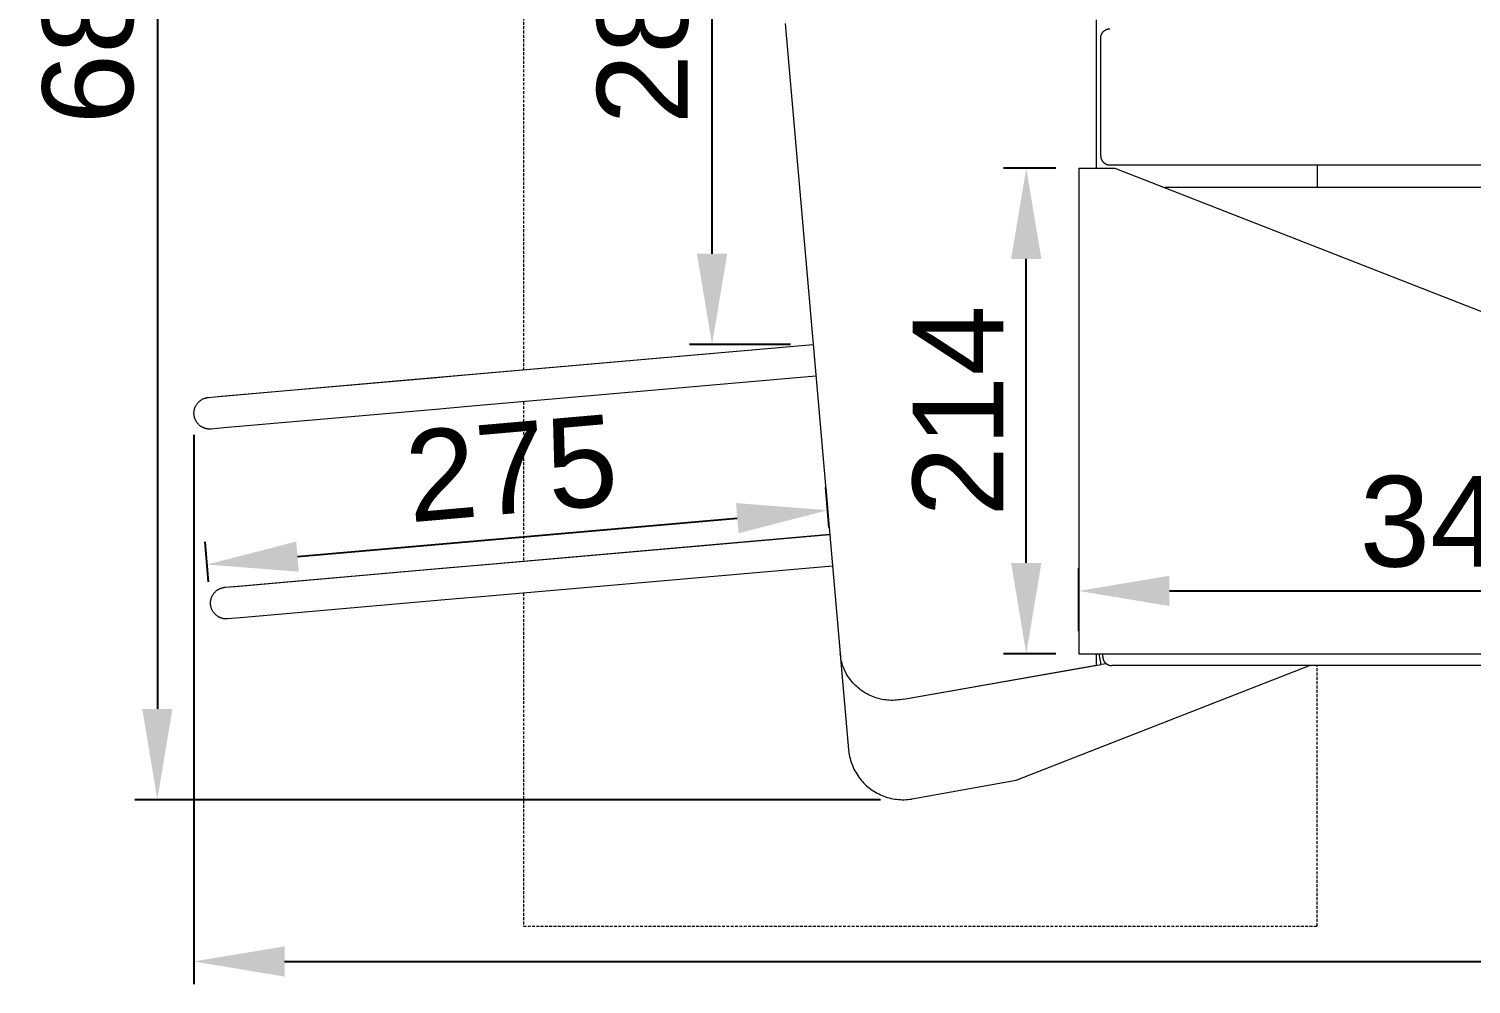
# Model space of a CAD drawing. Header units: millimetres. Extents: x -219 to 4970, y -9 to 3393.
# Drawn here: x -219 to 417, y 1219 to 1641 of the extents above; entities that cross this region are included whole.
import ezdxf

# ---------------------------------------------------------------- set-up
doc = ezdxf.new("R2010")
doc.units = ezdxf.units.MM
doc.linetypes.add('HIDDEN', pattern=[1.905, 1.27, -0.635])
for name, color, linetype, lineweight in [('ZANO_R', 7, 'Continuous', 0), ('ZANO_R_przerywana', 7, 'HIDDEN', 0), ('ZANO_W', 1, 'Continuous', 0)]:
    doc.layers.add(name, color=color, linetype=linetype, lineweight=lineweight)
doc.styles.add('Arial', font='arial.ttf')
doc.styles.get("Standard").update_dxf_attribs({"font": 'ARIALUNI.TTF'})
doc.dimstyles.new('pl i ang', dxfattribs={"dimtxt": 50, "dimasz": 50, "dimexe": 1.25, "dimexo": 0.625, "dimgap": 10, "dimtad": 1, "dimtoh": 1, "dimtxsty": 'Standard', "dimcen": 2.5, "dimclrd": 1, "dimclre": 1, "dimclrt": 1, "dimadec": 0, "dimazin": 0, "dimtfac": 1, "dimtmove": 0, "dimatfit": 3, "dimfxl": 1, "dimarcsym": 1})

# ---------------------------------------------------------------- blocks, each defined once
blk = doc.blocks.new('*D465')
at = {"layer": 'ZANO_W', "color": 1, "lineweight": -2}
for p, q in [((155.45, 1989.3), (-172.62, 1989.3)), ((-162.62, 1949.3), (-162.62, 1340.75)), ((156.28, 1300.75), (-172.62, 1300.75))]:
    blk.add_line(p, q, dxfattribs=at)
at = {"layer": 'ZANO_W', "color": 1}
for points in [[(-155.95, 1949.3), (-169.28, 1949.3), (-162.62, 1989.3)], [(-169.28, 1340.75), (-155.95, 1340.75), (-162.62, 1300.75)]]:
    blk.add_solid(points, dxfattribs=at)
at = {"layer": 'ZANO_W', "color": 1, "insert": (-193.04, 1645.02), "char_height": 40, "attachment_point": 5, "rotation": 90, "style": 'Arial'}
blk.add_mtext('689', dxfattribs=at)
blk = doc.blocks.new('*D468')
at = {"layer": 'ZANO_W', "color": 1, "lineweight": -2}
for p, q in [((116.58, 1788.63), (72, 1788.63)), ((82, 1541.38), (82, 1748.63)), ((116.59, 1501.38), (72, 1501.38))]:
    blk.add_line(p, q, dxfattribs=at)
at = {"layer": 'ZANO_W', "color": 1}
for points in [[(88.67, 1748.63), (75.33, 1748.63), (82, 1788.63)], [(75.33, 1541.38), (88.67, 1541.38), (82, 1501.38)]]:
    blk.add_solid(points, dxfattribs=at)
at = {"layer": 'ZANO_W', "color": 1, "insert": (51.58, 1645), "char_height": 40, "attachment_point": 5, "rotation": 90, "style": 'Arial'}
blk.add_mtext('287', dxfattribs=at)
blk = doc.blocks.new('*D472')
at = {"layer": 'ZANO_W', "color": 1, "lineweight": -2}
for p, q in [((-146.55, 1461.56), (-146.55, 1219.44)), ((3153.3, 1461.58), (3153.3, 1219.44)), ((-106.55, 1229.44), (3113.3, 1229.44))]:
    blk.add_line(p, q, dxfattribs=at)
at = {"layer": 'ZANO_W', "color": 1}
for points in [[(-106.55, 1236.1), (-106.55, 1222.77), (-146.55, 1229.44)], [(3113.3, 1222.77), (3113.3, 1236.1), (3153.3, 1229.44)]]:
    blk.add_solid(points, dxfattribs=at)
at = {"layer": 'ZANO_W', "color": 1, "insert": (1503.38, 1259.87), "char_height": 40, "attachment_point": 5, "style": 'Arial'}
blk.add_mtext('3300', dxfattribs=at)
blk = doc.blocks.new('*D473')
at = {"layer": 'ZANO_W', "color": 1, "lineweight": -2}
for p, q in [((133.65, 1420.7), (132.11, 1438.3)), ((-100.82, 1407.88), (93.13, 1424.85)), ((-140, 1396.76), (-141.54, 1414.36))]:
    blk.add_line(p, q, dxfattribs=at)
at = {"layer": 'ZANO_W', "color": 1}
for points in [[(93.71, 1418.21), (92.55, 1431.49), (132.98, 1428.34)], [(-101.41, 1414.52), (-100.24, 1401.24), (-140.67, 1404.4)]]:
    blk.add_solid(points, dxfattribs=at)
at = {"layer": 'ZANO_W', "color": 1, "insert": (-6.5, 1446.67), "char_height": 40, "attachment_point": 5, "rotation": 5, "style": 'Arial'}
blk.add_mtext('275', dxfattribs=at)
blk = doc.blocks.new('*D474')
at = {"layer": 'ZANO_W', "color": 1, "lineweight": -2}
for p, q in [((233.66, 1579.1), (210.55, 1579.1)), ((220.55, 1405.1), (220.55, 1539.1)), ((233.66, 1365.1), (210.55, 1365.1))]:
    blk.add_line(p, q, dxfattribs=at)
at = {"layer": 'ZANO_W', "color": 1}
for points in [[(227.22, 1539.1), (213.88, 1539.1), (220.55, 1579.1)], [(213.88, 1405.1), (227.22, 1405.1), (220.55, 1365.1)]]:
    blk.add_solid(points, dxfattribs=at)
at = {"layer": 'ZANO_W', "color": 1, "insert": (190.47, 1472.1), "char_height": 40, "attachment_point": 5, "rotation": 90, "style": 'Arial'}
blk.add_mtext('214', dxfattribs=at)
blk = doc.blocks.new('*D475')
at = {"layer": 'ZANO_W', "color": 1, "lineweight": -2}
for p, q in [((243.66, 1375.1), (243.66, 1402.77)), ((584.68, 1385.01), (584.68, 1402.77)), ((283.66, 1392.77), (544.68, 1392.77))]:
    blk.add_line(p, q, dxfattribs=at)
at = {"layer": 'ZANO_W', "color": 1}
for points in [[(283.66, 1399.44), (283.66, 1386.1), (243.66, 1392.77)], [(544.68, 1386.1), (544.68, 1399.44), (584.68, 1392.77)]]:
    blk.add_solid(points, dxfattribs=at)
at = {"layer": 'ZANO_W', "color": 1, "insert": (414.17, 1423.21), "char_height": 40, "attachment_point": 5, "style": 'Arial'}
blk.add_mtext('341', dxfattribs=at)

msp = doc.modelspace()

# ---------------------------------------------------------------- linework, layer by layer
at = {"layer": 'ZANO_R'}
for p, q in [((114.2, 1642.93), (138.51, 1365.16)), ((251.38, 1644.53), (251.38, 1579.1)), ((253.38, 1636.67), (253.39, 1636.8)), ((253.38, 1636.53), (253.38, 1636.67)), ((253.38, 1584.53), (253.38, 1636.53)), ((253.39, 1636.8), (253.4, 1636.94)), ((253.4, 1636.94), (253.41, 1637.07)), ((253.41, 1637.07), (253.44, 1637.21)), ((253.44, 1637.21), (253.46, 1637.34)), ((253.46, 1637.34), (253.49, 1637.48)), ((253.49, 1637.48), (253.53, 1637.61)), ((253.53, 1637.61), (253.56, 1637.74)), ((253.56, 1637.74), (253.61, 1637.87)), ((253.61, 1637.87), (253.66, 1638)), ((253.66, 1638), (253.71, 1638.12)), ((253.71, 1638.12), (253.77, 1638.25)), ((253.77, 1638.25), (253.83, 1638.37)), ((253.83, 1638.37), (253.89, 1638.49)), ((253.89, 1638.49), (253.96, 1638.61)), ((253.96, 1638.61), (254.03, 1638.72)), ((254.03, 1638.72), (254.11, 1638.84)), ((254.11, 1638.84), (254.19, 1638.95)), ((254.19, 1638.95), (254.27, 1639.05)), ((254.27, 1639.05), (254.36, 1639.16)), ((254.36, 1639.16), (254.45, 1639.26)), ((254.45, 1639.26), (254.55, 1639.36)), ((254.55, 1639.36), (254.65, 1639.45)), ((254.65, 1639.45), (254.75, 1639.54)), ((254.75, 1639.54), (254.85, 1639.63)), ((254.85, 1639.63), (254.96, 1639.72)), ((254.96, 1639.72), (255.07, 1639.8)), ((255.07, 1639.8), (255.18, 1639.87)), ((255.18, 1639.87), (255.3, 1639.95)), ((255.3, 1639.95), (255.42, 1640.02)), ((255.42, 1640.02), (255.54, 1640.08)), ((255.54, 1640.08), (255.66, 1640.14)), ((255.66, 1640.14), (255.78, 1640.2)), ((255.78, 1640.2), (255.91, 1640.25)), ((255.91, 1640.25), (256.04, 1640.3)), ((256.04, 1640.3), (256.17, 1640.34)), ((256.17, 1640.34), (256.3, 1640.38)), ((256.3, 1640.38), (256.43, 1640.42)), ((256.43, 1640.42), (256.56, 1640.45)), ((256.56, 1640.45), (256.7, 1640.47)), ((256.7, 1640.47), (256.83, 1640.49)), ((256.83, 1640.49), (256.97, 1640.51)), ((256.97, 1640.51), (257.1, 1640.52)), ((257.1, 1640.52), (257.24, 1640.53)), ((257.24, 1640.53), (257.38, 1640.53)), ((253.38, 1584.53), (253.38, 1584.39)), ((253.38, 1584.39), (253.39, 1584.26)), ((253.39, 1584.26), (253.4, 1584.12)), ((253.4, 1584.12), (253.41, 1583.99)), ((253.41, 1583.99), (253.44, 1583.85)), ((253.44, 1583.85), (253.46, 1583.72)), ((253.46, 1583.72), (253.49, 1583.58)), ((243.66, 1579.1), (243.66, 1365.1)), ((243.66, 1579.1), (259.66, 1579.1)), ((253.49, 1583.58), (253.53, 1583.45)), ((253.53, 1583.45), (253.56, 1583.32)), ((253.56, 1583.32), (253.61, 1583.19)), ((253.61, 1583.19), (253.66, 1583.06)), ((253.66, 1583.06), (253.71, 1582.94)), ((253.71, 1582.94), (253.77, 1582.81)), ((253.77, 1582.81), (253.83, 1582.69)), ((253.83, 1582.69), (253.89, 1582.57)), ((253.89, 1582.57), (253.96, 1582.45)), ((253.96, 1582.45), (254.03, 1582.34)), ((254.03, 1582.34), (254.11, 1582.22)), ((254.11, 1582.22), (254.19, 1582.11)), ((254.19, 1582.11), (254.27, 1582.01)), ((254.27, 1582.01), (254.36, 1581.9)), ((254.36, 1581.9), (254.45, 1581.8)), ((254.45, 1581.8), (254.55, 1581.7)), ((254.55, 1581.7), (254.65, 1581.61)), ((254.65, 1581.61), (254.75, 1581.52)), ((254.75, 1581.52), (254.85, 1581.43)), ((254.85, 1581.43), (254.96, 1581.34)), ((254.96, 1581.34), (255.07, 1581.26)), ((255.07, 1581.26), (255.18, 1581.19)), ((255.18, 1581.19), (255.3, 1581.11)), ((255.3, 1581.11), (255.42, 1581.04)), ((255.42, 1581.04), (255.54, 1580.98)), ((255.54, 1580.98), (255.66, 1580.92)), ((255.66, 1580.92), (255.78, 1580.86)), ((255.78, 1580.86), (255.91, 1580.81)), ((255.91, 1580.81), (256.04, 1580.76)), ((256.04, 1580.76), (256.17, 1580.72)), ((256.17, 1580.72), (256.3, 1580.68)), ((256.3, 1580.68), (256.43, 1580.64)), ((256.43, 1580.64), (256.56, 1580.61)), ((256.56, 1580.61), (256.7, 1580.59)), ((256.7, 1580.59), (256.83, 1580.57)), ((256.83, 1580.57), (256.97, 1580.55)), ((256.97, 1580.55), (257.1, 1580.54)), ((257.1, 1580.54), (257.24, 1580.53)), ((257.24, 1580.53), (257.38, 1580.53)), ((257.38, 1580.53), (2747.38, 1580.53)), ((259.66, 1579.1), (575.14, 1455.85)), ((348.79, 1580.53), (348.79, 1570.53)), ((2747.38, 1570.53), (281.6, 1570.53)), ((-33.8, 1487.4), (126.58, 1501.43)), ((-26.73, 1487.96), (126.59, 1501.38)), ((-137.22, 1478.32), (-52.52, 1485.76)), ((-134.5, 1478.55), (-41.07, 1486.71)), ((-52.52, 1485.76), (-33.8, 1487.4)), ((-41.07, 1486.71), (-26.73, 1487.96)), ((127.81, 1487.43), (-25.51, 1474.02)), ((-144.98, 1475.43), (-144.82, 1475.61)), ((-144.82, 1475.61), (-144.67, 1475.79)), ((-144.67, 1475.79), (-144.5, 1475.97)), ((-144.5, 1475.97), (-144.33, 1476.14)), ((-144.33, 1476.14), (-144.16, 1476.3)), ((-144.16, 1476.3), (-143.97, 1476.46)), ((-143.97, 1476.46), (-143.79, 1476.61)), ((-143.79, 1476.61), (-143.6, 1476.75)), ((-143.6, 1476.75), (-143.4, 1476.89)), ((-143.4, 1476.89), (-143.2, 1477.02)), ((-143.2, 1477.02), (-142.99, 1477.14)), ((-142.99, 1477.14), (-142.79, 1477.26)), ((-142.79, 1477.26), (-142.57, 1477.37)), ((-142.57, 1477.37), (-142.36, 1477.47)), ((-142.36, 1477.47), (-142.14, 1477.57)), ((-142.14, 1477.57), (-141.91, 1477.65)), ((-141.91, 1477.65), (-141.69, 1477.73)), ((-141.69, 1477.73), (-141.46, 1477.8)), ((-141.46, 1477.8), (-141.23, 1477.87)), ((-141.23, 1477.87), (-140.99, 1477.92)), ((-140.99, 1477.92), (-140.76, 1477.97)), ((-140.76, 1477.97), (-140.52, 1478.01)), ((-140.52, 1478.01), (-140.28, 1478.04)), ((-140.28, 1478.04), (-140.05, 1478.07)), ((-140.05, 1478.07), (-134.5, 1478.55)), ((-139.89, 1478.08), (-139.92, 1478.08)), ((-139.9, 1478.08), (-139.87, 1478.08)), ((-146.48, 1471.21), (-146.47, 1471.45)), ((-146.48, 1470.96), (-146.48, 1471.21)), ((-146.47, 1470.72), (-146.48, 1470.96)), ((-146.47, 1471.45), (-146.45, 1471.69)), ((-146.45, 1470.48), (-146.47, 1470.72)), ((-146.45, 1471.69), (-146.43, 1471.93)), ((-146.43, 1470.24), (-146.45, 1470.48)), ((-146.43, 1471.93), (-146.4, 1472.17)), ((-146.39, 1470), (-146.43, 1470.24)), ((-146.4, 1472.17), (-146.36, 1472.4)), ((-146.35, 1469.76), (-146.39, 1470)), ((-146.36, 1472.4), (-146.31, 1472.64)), ((-146.3, 1469.52), (-146.35, 1469.76)), ((-146.31, 1472.64), (-146.25, 1472.87)), ((-146.24, 1469.29), (-146.3, 1469.52)), ((-146.25, 1472.87), (-146.19, 1473.1)), ((-146.18, 1469.07), (-146.24, 1469.29)), ((-146.19, 1473.1), (-146.11, 1473.33)), ((-146.11, 1473.33), (-146.03, 1473.55)), ((-146.03, 1473.55), (-145.94, 1473.78)), ((-145.94, 1473.78), (-145.85, 1474)), ((-145.85, 1474), (-145.74, 1474.21)), ((-145.74, 1474.21), (-145.63, 1474.43)), ((-145.63, 1474.43), (-145.52, 1474.64)), ((-145.52, 1474.64), (-145.39, 1474.84)), ((-145.39, 1474.84), (-145.26, 1475.04)), ((-145.26, 1475.04), (-145.12, 1475.24)), ((-145.12, 1475.24), (-144.98, 1475.43)), ((-39.85, 1472.76), (-133.28, 1464.6)), ((-25.51, 1474.02), (-39.85, 1472.76)), ((-146.12, 1468.86), (-146.18, 1469.07)), ((-146.04, 1468.65), (-146.12, 1468.86)), ((-145.96, 1468.44), (-146.04, 1468.65)), ((-145.87, 1468.24), (-145.96, 1468.44)), ((-145.78, 1468.03), (-145.87, 1468.24)), ((-145.68, 1467.83), (-145.78, 1468.03)), ((-145.57, 1467.64), (-145.68, 1467.83)), ((-145.46, 1467.44), (-145.57, 1467.64)), ((-145.33, 1467.25), (-145.46, 1467.44)), ((-145.21, 1467.07), (-145.33, 1467.25)), ((-145.08, 1466.88), (-145.21, 1467.07)), ((-144.94, 1466.71), (-145.08, 1466.88)), ((-144.8, 1466.54), (-144.94, 1466.71)), ((-144.65, 1466.37), (-144.8, 1466.54)), ((-144.5, 1466.21), (-144.65, 1466.37)), ((-144.33, 1466.04), (-144.5, 1466.21)), ((-144.15, 1465.88), (-144.33, 1466.04)), ((-143.97, 1465.72), (-144.15, 1465.88)), ((-143.78, 1465.57), (-143.97, 1465.72)), ((-143.59, 1465.42), (-143.78, 1465.57)), ((-143.39, 1465.29), (-143.59, 1465.42)), ((-143.19, 1465.16), (-143.39, 1465.29)), ((-142.99, 1465.03), (-143.19, 1465.16)), ((-142.85, 1464.95), (-142.99, 1465.03)), ((-142.71, 1464.88), (-142.85, 1464.95)), ((-142.57, 1464.81), (-142.71, 1464.88)), ((-142.43, 1464.74), (-142.57, 1464.81)), ((-142.28, 1464.67), (-142.43, 1464.74)), ((-142.14, 1464.61), (-142.28, 1464.67)), ((-141.99, 1464.55), (-142.14, 1464.61)), ((-141.84, 1464.5), (-141.99, 1464.55)), ((-141.69, 1464.45), (-141.84, 1464.5)), ((-141.54, 1464.4), (-141.69, 1464.45)), ((-141.39, 1464.35), (-141.54, 1464.4)), ((-141.24, 1464.31), (-141.39, 1464.35)), ((-141.08, 1464.28), (-141.24, 1464.31)), ((-140.93, 1464.24), (-141.08, 1464.28)), ((-140.77, 1464.21), (-140.93, 1464.24)), ((-140.62, 1464.18), (-140.77, 1464.21)), ((-140.41, 1464.15), (-140.62, 1464.18)), ((-140.21, 1464.13), (-140.41, 1464.15)), ((-140, 1464.11), (-140.21, 1464.13)), ((-139.79, 1464.1), (-140, 1464.11)), ((-139.56, 1464.09), (-139.79, 1464.1)), ((-139.38, 1464.09), (-139.56, 1464.09)), ((-139.26, 1464.09), (-139.38, 1464.09)), ((-139.14, 1464.1), (-139.26, 1464.09)), ((-138.96, 1464.11), (-139.14, 1464.1)), ((-133.28, 1464.6), (-138.96, 1464.11)), ((-26.48, 1403.72), (133.91, 1417.75)), ((-19.41, 1404.28), (133.91, 1417.7)), ((-129.9, 1394.64), (-45.2, 1402.08)), ((-127.18, 1394.87), (-33.74, 1403.03)), ((-45.2, 1402.08), (-26.48, 1403.72)), ((-33.74, 1403.03), (-19.41, 1404.28)), ((135.13, 1403.75), (-18.19, 1390.34)), ((-136.65, 1392.78), (-136.47, 1392.93)), ((-136.47, 1392.93), (-136.28, 1393.07)), ((-136.28, 1393.07), (-136.08, 1393.21)), ((-136.08, 1393.21), (-135.88, 1393.34)), ((-135.88, 1393.34), (-135.67, 1393.46)), ((-135.67, 1393.46), (-135.46, 1393.58)), ((-135.46, 1393.58), (-135.25, 1393.69)), ((-135.25, 1393.69), (-135.03, 1393.79)), ((-135.03, 1393.79), (-134.81, 1393.89)), ((-134.81, 1393.89), (-134.59, 1393.97)), ((-134.59, 1393.97), (-134.36, 1394.05)), ((-134.36, 1394.05), (-134.14, 1394.12)), ((-134.14, 1394.12), (-133.9, 1394.19)), ((-133.9, 1394.19), (-133.67, 1394.24)), ((-133.67, 1394.24), (-133.44, 1394.29)), ((-133.44, 1394.29), (-133.2, 1394.33)), ((-133.2, 1394.33), (-132.96, 1394.36)), ((-132.96, 1394.36), (-132.72, 1394.39)), ((-132.72, 1394.39), (-127.18, 1394.87)), ((-132.57, 1394.4), (-132.6, 1394.4)), ((-132.58, 1394.4), (-132.55, 1394.4)), ((-139.16, 1387.53), (-139.15, 1387.77)), ((-139.16, 1387.28), (-139.16, 1387.53)), ((-139.15, 1387.04), (-139.16, 1387.28)), ((-139.15, 1387.77), (-139.13, 1388.01)), ((-139.13, 1386.8), (-139.15, 1387.04)), ((-139.13, 1388.01), (-139.11, 1388.25)), ((-139.11, 1386.56), (-139.13, 1386.8)), ((-139.11, 1388.25), (-139.08, 1388.49)), ((-139.07, 1386.32), (-139.11, 1386.56)), ((-139.08, 1388.49), (-139.04, 1388.72)), ((-139.04, 1388.72), (-138.99, 1388.96)), ((-138.99, 1388.96), (-138.93, 1389.19)), ((-138.93, 1389.19), (-138.86, 1389.42)), ((-138.86, 1389.42), (-138.79, 1389.65)), ((-138.79, 1389.65), (-138.71, 1389.87)), ((-138.71, 1389.87), (-138.62, 1390.1)), ((-138.62, 1390.1), (-138.53, 1390.32)), ((-138.53, 1390.32), (-138.42, 1390.53)), ((-138.42, 1390.53), (-138.31, 1390.75)), ((-138.31, 1390.75), (-138.19, 1390.95)), ((-138.19, 1390.95), (-138.07, 1391.16)), ((-138.07, 1391.16), (-137.94, 1391.36)), ((-137.94, 1391.36), (-137.8, 1391.55)), ((-137.8, 1391.55), (-137.65, 1391.75)), ((-137.65, 1391.75), (-137.5, 1391.93)), ((-137.5, 1391.93), (-137.34, 1392.11)), ((-137.34, 1392.11), (-137.18, 1392.29)), ((-137.18, 1392.29), (-137.01, 1392.46)), ((-137.01, 1392.46), (-136.83, 1392.62)), ((-136.83, 1392.62), (-136.65, 1392.78)), ((-32.53, 1389.08), (-125.96, 1380.92)), ((-18.19, 1390.34), (-32.53, 1389.08)), ((-139.03, 1386.08), (-139.07, 1386.32)), ((-138.98, 1385.84), (-139.03, 1386.08)), ((-138.92, 1385.61), (-138.98, 1385.84)), ((-138.86, 1385.39), (-138.92, 1385.61)), ((-138.8, 1385.18), (-138.86, 1385.39)), ((-138.72, 1384.97), (-138.8, 1385.18)), ((-138.64, 1384.76), (-138.72, 1384.97)), ((-138.55, 1384.56), (-138.64, 1384.76)), ((-138.46, 1384.35), (-138.55, 1384.56)), ((-138.36, 1384.15), (-138.46, 1384.35)), ((-138.25, 1383.96), (-138.36, 1384.15)), ((-138.13, 1383.76), (-138.25, 1383.96)), ((-138.01, 1383.57), (-138.13, 1383.76)), ((-137.89, 1383.39), (-138.01, 1383.57)), ((-137.76, 1383.2), (-137.89, 1383.39)), ((-137.62, 1383.03), (-137.76, 1383.2)), ((-137.48, 1382.86), (-137.62, 1383.03)), ((-137.33, 1382.69), (-137.48, 1382.86)), ((-137.18, 1382.53), (-137.33, 1382.69)), ((-137.01, 1382.36), (-137.18, 1382.53)), ((-136.83, 1382.2), (-137.01, 1382.36)), ((-136.65, 1382.04), (-136.83, 1382.2)), ((-136.46, 1381.89), (-136.65, 1382.04)), ((-136.27, 1381.74), (-136.46, 1381.89)), ((-136.07, 1381.61), (-136.27, 1381.74)), ((-135.87, 1381.47), (-136.07, 1381.61)), ((-135.67, 1381.35), (-135.87, 1381.47)), ((-135.53, 1381.27), (-135.67, 1381.35)), ((-135.39, 1381.2), (-135.53, 1381.27)), ((-135.25, 1381.13), (-135.39, 1381.2)), ((-135.11, 1381.06), (-135.25, 1381.13)), ((-134.96, 1380.99), (-135.11, 1381.06)), ((-134.82, 1380.93), (-134.96, 1380.99)), ((-134.67, 1380.87), (-134.82, 1380.93)), ((-134.52, 1380.82), (-134.67, 1380.87)), ((-134.37, 1380.77), (-134.52, 1380.82)), ((-134.22, 1380.72), (-134.37, 1380.77)), ((-134.07, 1380.67), (-134.22, 1380.72)), ((-133.92, 1380.63), (-134.07, 1380.67)), ((-133.76, 1380.59), (-133.92, 1380.63)), ((-133.61, 1380.56), (-133.76, 1380.59)), ((-133.45, 1380.53), (-133.61, 1380.56)), ((-133.3, 1380.5), (-133.45, 1380.53)), ((-133.09, 1380.47), (-133.3, 1380.5)), ((-132.88, 1380.45), (-133.09, 1380.47)), ((-132.68, 1380.43), (-132.88, 1380.45)), ((-132.47, 1380.42), (-132.68, 1380.43)), ((-132.24, 1380.41), (-132.47, 1380.42)), ((-132.06, 1380.41), (-132.24, 1380.41)), ((-131.94, 1380.41), (-132.06, 1380.41)), ((-131.82, 1380.42), (-131.94, 1380.41)), ((-131.64, 1380.43), (-131.82, 1380.42)), ((-125.96, 1380.92), (-131.64, 1380.43)), ((138.51, 1365.16), (138.52, 1365)), ((138.52, 1365), (138.55, 1364.77)), ((138.6, 1364.28), (138.52, 1365)), ((138.53, 1364.86), (142.22, 1322.71)), ((138.55, 1364.77), (138.59, 1364.54)), ((138.59, 1364.54), (138.63, 1364.32)), ((138.71, 1363.56), (138.6, 1364.28)), ((138.63, 1364.32), (138.68, 1364.09)), ((138.68, 1364.09), (138.74, 1363.87)), ((138.83, 1362.85), (138.71, 1363.56)), ((138.98, 1362.14), (138.83, 1362.85)), ((139.16, 1361.44), (138.98, 1362.14)), ((139.35, 1360.74), (139.16, 1361.44)), ((243.66, 1365.1), (259.66, 1365.1)), ((251.38, 1365.1), (251.38, 1360.1)), ((253.55, 1360.4), (252.71, 1365.1)), ((254.27, 1363.86), (254.27, 1365.1)), ((254.27, 1363.86), (254.27, 1363.72)), ((254.27, 1363.72), (254.28, 1363.58)), ((254.28, 1363.58), (254.29, 1363.45)), ((254.29, 1363.45), (254.3, 1363.31)), ((254.3, 1363.31), (254.32, 1363.18)), ((254.32, 1363.18), (254.35, 1363.04)), ((254.35, 1363.04), (254.38, 1362.91)), ((254.38, 1362.91), (254.42, 1362.78)), ((254.42, 1362.78), (254.45, 1362.65)), ((254.45, 1362.65), (254.5, 1362.52)), ((254.5, 1362.52), (254.55, 1362.39)), ((254.55, 1362.39), (254.6, 1362.26)), ((254.6, 1362.26), (254.65, 1362.14)), ((254.65, 1362.14), (254.72, 1362.02)), ((254.72, 1362.02), (254.78, 1361.9)), ((254.78, 1361.9), (254.85, 1361.78)), ((254.85, 1361.78), (254.92, 1361.66)), ((254.92, 1361.66), (255, 1361.55)), ((255, 1361.55), (255.08, 1361.44)), ((255.08, 1361.44), (255.16, 1361.33)), ((255.16, 1361.33), (255.25, 1361.23)), ((255.25, 1361.23), (255.34, 1361.13)), ((255.34, 1361.13), (255.44, 1361.03)), ((259.66, 1365.1), (579.68, 1365.1)), ((139.57, 1360.05), (139.35, 1360.74)), ((139.81, 1359.37), (139.57, 1360.05)), ((140.08, 1358.69), (139.81, 1359.37)), ((140.36, 1358.03), (140.08, 1358.69)), ((140.67, 1357.37), (140.36, 1358.03)), ((140.99, 1356.73), (140.67, 1357.37)), ((141.34, 1356.09), (140.99, 1356.73)), ((141.75, 1355.41), (141.34, 1356.09)), ((142.18, 1354.75), (141.75, 1355.41)), ((142.64, 1354.1), (142.18, 1354.75)), ((166.45, 1345.09), (251.38, 1360.1)), ((166.46, 1345.08), (253.55, 1360.4)), ((216.15, 1309.32), (345.52, 1359.86)), ((255.98, 1360.58), (253.55, 1360.4)), ((255.44, 1361.03), (255.54, 1360.93)), ((255.54, 1360.93), (255.64, 1360.84)), ((255.64, 1360.84), (255.74, 1360.75)), ((255.74, 1360.75), (255.85, 1360.67)), ((255.85, 1360.67), (255.96, 1360.59)), ((255.96, 1360.59), (256.07, 1360.51)), ((256.07, 1360.51), (256.19, 1360.44)), ((256.19, 1360.44), (256.31, 1360.37)), ((256.31, 1360.37), (256.43, 1360.31)), ((256.43, 1360.31), (256.55, 1360.24)), ((256.55, 1360.24), (256.67, 1360.19)), ((256.67, 1360.19), (256.8, 1360.14)), ((256.8, 1360.14), (256.93, 1360.09)), ((256.93, 1360.09), (257.06, 1360.04)), ((257.06, 1360.04), (257.19, 1360.01)), ((257.19, 1360.01), (257.32, 1359.97)), ((257.32, 1359.97), (257.45, 1359.94)), ((257.45, 1359.94), (257.59, 1359.92)), ((257.59, 1359.92), (257.72, 1359.89)), ((257.72, 1359.89), (257.86, 1359.88)), ((257.86, 1359.88), (257.99, 1359.87)), ((257.99, 1359.87), (258.13, 1359.86)), ((258.13, 1359.86), (258.27, 1359.86)), ((2748.95, 1359.86), (258.27, 1359.86)), ((143.12, 1353.47), (142.64, 1354.1)), ((143.62, 1352.85), (143.12, 1353.47)), ((144.13, 1352.25), (143.62, 1352.85)), ((144.67, 1351.67), (144.13, 1352.25)), ((145.23, 1351.11), (144.67, 1351.67)), ((145.81, 1350.57), (145.23, 1351.11)), ((146.41, 1350.04), (145.81, 1350.57)), ((147.02, 1349.54), (146.41, 1350.04)), ((147.65, 1349.06), (147.02, 1349.54)), ((148.3, 1348.6), (147.65, 1349.06)), ((148.96, 1348.17), (148.3, 1348.6)), ((149.63, 1347.75), (148.96, 1348.17)), ((150.32, 1347.36), (149.63, 1347.75)), ((151.03, 1346.99), (150.32, 1347.36)), ((151.74, 1346.65), (151.03, 1346.99)), ((152.47, 1346.33), (151.74, 1346.65)), ((153.2, 1346.04), (152.47, 1346.33)), ((153.95, 1345.77), (153.2, 1346.04)), ((154.7, 1345.53), (153.95, 1345.77)), ((155.47, 1345.31), (154.7, 1345.53)), ((156.24, 1345.12), (155.47, 1345.31)), ((157.01, 1344.96), (156.24, 1345.12)), ((157.79, 1344.82), (157.01, 1344.96)), ((158.58, 1344.71), (157.79, 1344.82)), ((159.36, 1344.63), (158.58, 1344.71)), ((160.15, 1344.57), (159.36, 1344.63)), ((160.95, 1344.54), (160.15, 1344.57)), ((161.74, 1344.53), (160.95, 1344.54)), ((162.53, 1344.56), (161.74, 1344.53)), ((163.32, 1344.61), (162.53, 1344.56)), ((164.11, 1344.69), (163.32, 1344.61)), ((164.9, 1344.79), (164.11, 1344.69)), ((165.68, 1344.92), (164.9, 1344.79)), ((166.46, 1345.08), (165.68, 1344.92)), ((142.22, 1322.71), (142.51, 1320.56)), ((142.51, 1320.56), (142.67, 1319.74)), ((142.67, 1319.74), (142.86, 1318.93)), ((142.86, 1318.93), (143.08, 1318.13)), ((143.08, 1318.13), (143.32, 1317.34)), ((143.32, 1317.34), (143.59, 1316.56)), ((143.59, 1316.56), (143.89, 1315.78)), ((143.89, 1315.78), (144.22, 1315.02)), ((144.22, 1315.02), (144.57, 1314.27)), ((144.57, 1314.27), (144.95, 1313.53)), ((144.95, 1313.53), (145.35, 1312.81)), ((145.35, 1312.81), (145.78, 1312.09)), ((145.78, 1312.09), (146.23, 1311.4)), ((146.23, 1311.4), (146.7, 1310.72)), ((146.7, 1310.72), (147.2, 1310.05)), ((147.2, 1310.05), (147.72, 1309.41)), ((147.72, 1309.41), (148.26, 1308.78)), ((148.26, 1308.78), (148.83, 1308.17)), ((148.83, 1308.17), (149.41, 1307.58)), ((149.41, 1307.58), (150.01, 1307.02)), ((150.01, 1307.02), (150.64, 1306.47)), ((150.64, 1306.47), (151.28, 1305.94)), ((151.28, 1305.94), (151.94, 1305.44)), ((151.94, 1305.44), (152.62, 1304.96)), ((152.62, 1304.96), (153.31, 1304.5)), ((153.31, 1304.5), (154.02, 1304.07)), ((154.02, 1304.07), (154.74, 1303.66)), ((170.3, 1301.09), (216.15, 1309.32)), ((154.74, 1303.66), (155.47, 1303.28)), ((155.47, 1303.28), (156.22, 1302.92)), ((156.22, 1302.92), (156.98, 1302.59)), ((156.98, 1302.59), (157.75, 1302.29)), ((157.75, 1302.29), (158.54, 1302.01)), ((158.54, 1302.01), (159.33, 1301.76)), ((159.33, 1301.76), (160.13, 1301.53)), ((160.13, 1301.53), (160.93, 1301.34)), ((160.93, 1301.34), (161.74, 1301.17)), ((161.74, 1301.17), (162.56, 1301.03)), ((162.56, 1301.03), (163.38, 1300.92)), ((163.38, 1300.92), (164.21, 1300.83)), ((164.21, 1300.83), (165.04, 1300.78)), ((165.04, 1300.78), (165.86, 1300.75)), ((165.86, 1300.75), (166.69, 1300.75)), ((166.69, 1300.75), (167.52, 1300.78)), ((167.52, 1300.78), (168.35, 1300.84)), ((168.35, 1300.84), (169.18, 1300.93)), ((169.18, 1300.93), (170, 1301.04)), ((170, 1301.04), (170.3, 1301.09))]:
    msp.add_line(p, q, dxfattribs=at)
at = {"layer": 'ZANO_R_przerywana'}
for p, q in [((-1.21, 1799.81), (-1.21, 1490.25)), ((-1.21, 1476.14), (-1.21, 1405.93)), ((-1.21, 1391.82), (-1.21, 1245.03)), ((348.79, 1245.03), (348.79, 1359.86)), ((-1.21, 1245.03), (348.79, 1245.03))]:
    msp.add_line(p, q, dxfattribs=at)

# ---------------------------------------------------------------- dimensions: what is measured, and where the dimension line sits
at = {"layer": 'ZANO_W'}
for base, p1, p2, picture, middle in [((-162.62, 1300.75), (165.45, 1989.3), (166.28, 1300.75), '*D465', (-193.04, 1645.02)), ((82, 1788.63), (126.59, 1501.38), (126.58, 1788.63), '*D468', (51.58, 1645)), ((220.55, 1579.1), (243.66, 1365.1), (243.66, 1579.1), '*D474', (190.47, 1472.1))]:
    dim = msp.add_linear_dim(base=base, p1=p1, p2=p2, angle=90, dimstyle='pl i ang', override={"dimtxt": 40, "dimasz": 40, "dimexe": 10, "dimexo": 10, "dimtoh": 0, "dimdec": 0, "dimtxsty": 'Arial', "dimtdec": 0, "dimtmove": 1}, dxfattribs=at)
    dim.commit()
    dim.dimension.update_dxf_attribs({"geometry": picture, "text_midpoint": middle})
dim = msp.add_aligned_dim(p1=(-139.13, 1386.8), p2=(134.52, 1410.74), distance=17.66, dimstyle='pl i ang', override={"dimtxt": 40, "dimasz": 40, "dimexe": 10, "dimexo": 10, "dimtoh": 0, "dimdec": 0, "dimtxsty": 'Arial', "dimtdec": 0, "dimtmove": 1}, dxfattribs=at)
dim.commit()
dim.dimension.update_dxf_attribs({"geometry": '*D473', "text_midpoint": (-6.5, 1446.67)})
for base, p1, p2, picture, middle in [((3153.3, 1229.44), (-146.55, 1471.56), (3153.3, 1471.58), '*D472', (1503.38, 1259.87)), ((584.68, 1392.77), (243.66, 1365.1), (584.68, 1375.01), '*D475', (414.17, 1423.21))]:
    dim = msp.add_linear_dim(base=base, p1=p1, p2=p2, dimstyle='pl i ang', override={"dimtxt": 40, "dimasz": 40, "dimexe": 10, "dimexo": 10, "dimtoh": 0, "dimdec": 0, "dimtxsty": 'Arial', "dimtdec": 0, "dimtmove": 1}, dxfattribs=at)
    dim.commit()
    dim.dimension.update_dxf_attribs({"geometry": picture, "text_midpoint": middle})

doc.saveas('drawing.dxf')
